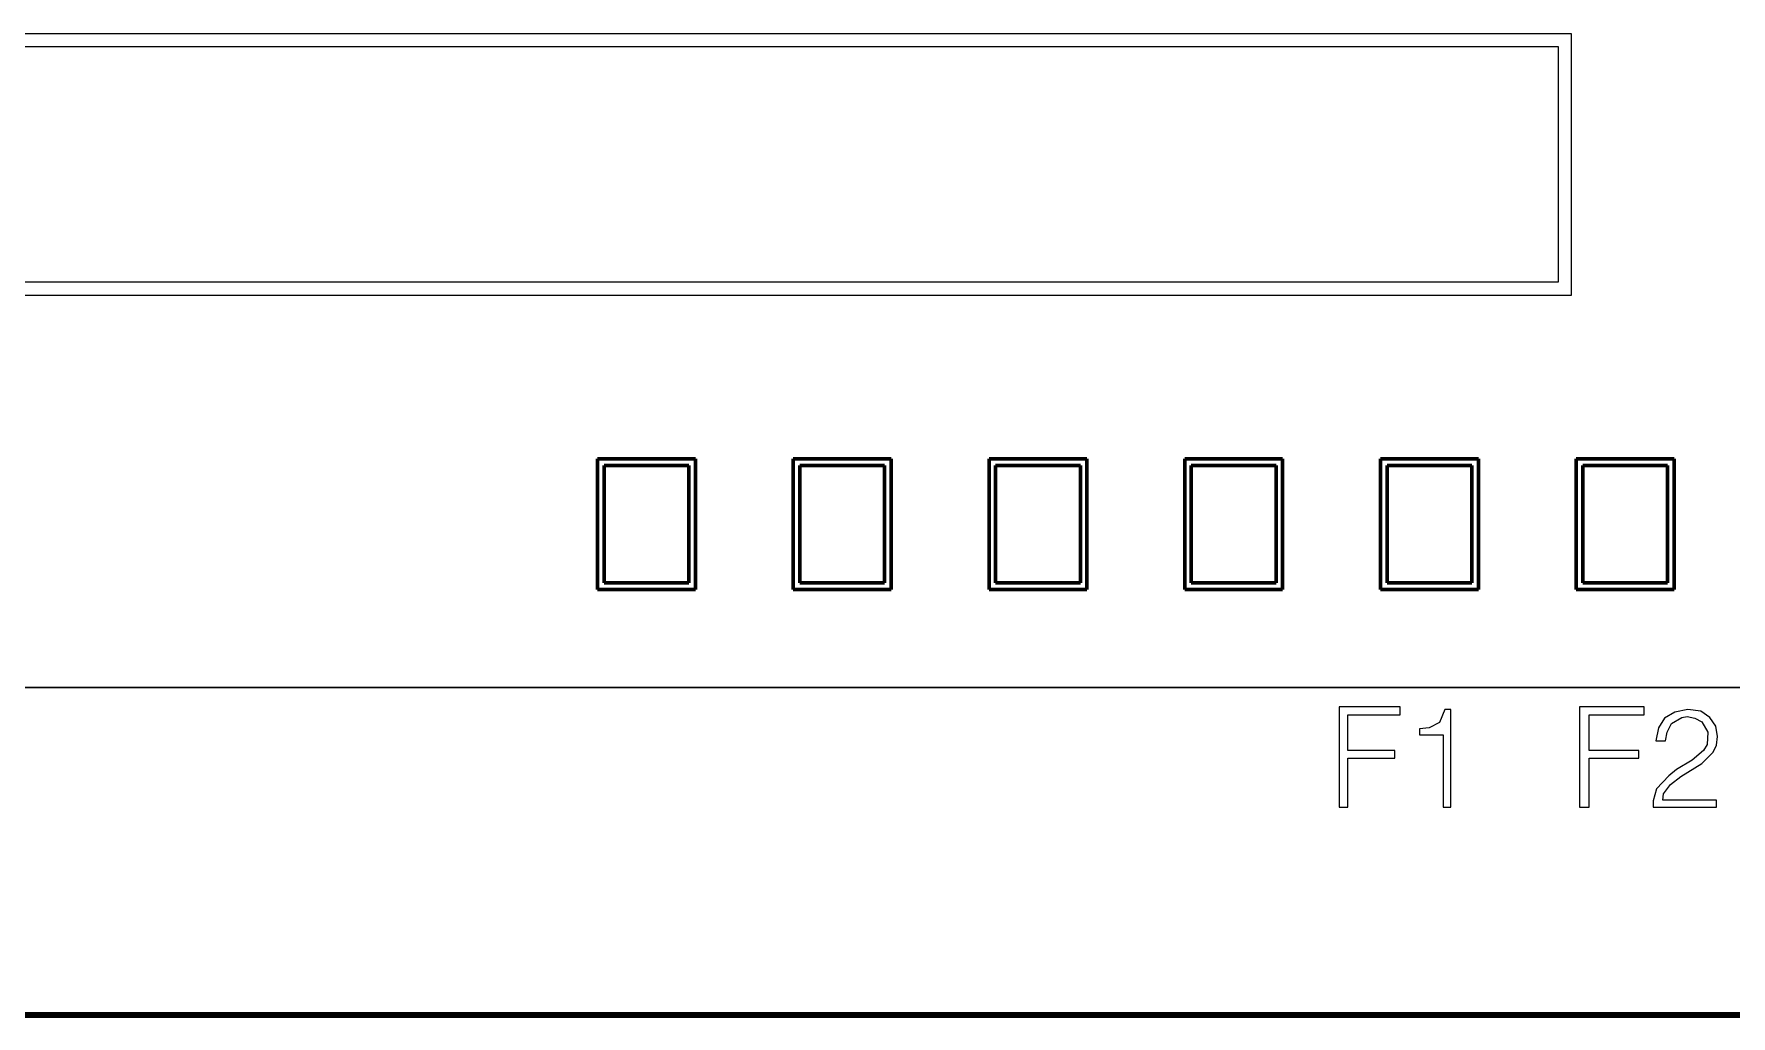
# Model space of a CAD drawing. Header units: millimetres. Extents: x 0 to 53000, y -591 to 24400.
# Drawn here: x 24641.73 to 24667.74, y 2719.97 to 2735.01 of the extents above; entities that cross this region are included whole.
import ezdxf
from ezdxf.enums import TextEntityAlignment as Align

# ---------------------------------------------------------------- set-up
doc = ezdxf.new("R2010")
doc.units = ezdxf.units.MM
doc.linetypes.add('K5LT_BASIC', pattern=[0])
doc.linetypes.add('K5LT_THIN', pattern=[0])
doc.layers.add('Основная', color=7, linetype='Continuous', lineweight=30)
doc.styles.add('текст', font='isocpeui.ttf')

# ---------------------------------------------------------------- blocks, each defined once
blk = doc.blocks.new('Программируемое реле ПР102')
at = {"layer": 'Основная', "linetype": 'K5LT_THIN', "lineweight": 18}
for p, q in [((38.176, -7.49), (5.176, -7.49)), ((38.176, -11.49), (38.176, -7.49)), ((37.976, -7.69), (5.376, -7.69)), ((37.976, -11.29), (37.976, -7.69)), ((5.376, -11.29), (37.976, -11.29)), ((5.176, -11.49), (38.176, -11.49)), ((34.617, -17.8), (34.617, -19.333)), ((35.55, -17.8), (34.617, -17.8)), ((34.75, -18.467), (34.75, -17.92)), ((34.75, -17.92), (35.55, -17.92)), ((35.55, -17.92), (35.55, -17.8)), ((36.237, -17.84), (36.157, -18.04)), ((36.33, -17.84), (36.237, -17.84)), ((36.33, -19.333), (36.33, -17.84)), ((39.289, -17.8), (38.302, -17.8)), ((38.302, -17.8), (38.302, -19.333)), ((38.449, -18.467), (38.449, -17.92)), ((38.449, -17.92), (39.289, -17.92)), ((39.289, -17.92), (39.289, -17.8)), ((39.762, -17.88), (39.602, -17.973)), ((39.962, -17.84), (39.762, -17.88)), ((39.869, -17.96), (39.949, -17.947)), ((39.949, -17.947), (40.069, -17.973)), ((40.162, -17.867), (39.962, -17.84)), ((40.296, -17.96), (40.162, -17.867)), ((35.997, -18.12), (35.85, -18.133)), ((35.85, -18.133), (35.85, -18.227)), ((36.157, -18.04), (35.997, -18.12)), ((39.509, -18.12), (39.469, -18.32)), ((39.602, -17.973), (39.509, -18.12)), ((39.616, -18.32), (39.642, -18.187)), ((39.642, -18.187), (39.709, -18.053)), ((39.709, -18.053), (39.869, -17.96)), ((40.069, -17.973), (40.176, -18.027)), ((40.176, -18.027), (40.269, -18.187)), ((40.269, -18.187), (40.256, -18.373)), ((40.389, -18.093), (40.296, -17.96)), ((40.416, -18.253), (40.389, -18.093)), ((35.47, -18.467), (34.75, -18.467)), ((35.47, -18.587), (35.47, -18.467)), ((35.85, -18.227), (36.21, -18.227)), ((36.21, -18.227), (36.21, -19.333)), ((39.209, -18.467), (38.449, -18.467)), ((39.209, -18.587), (39.209, -18.467)), ((39.469, -18.32), (39.616, -18.32)), ((40.202, -18.467), (40.029, -18.613)), ((40.256, -18.373), (40.202, -18.467)), ((40.349, -18.493), (40.402, -18.387)), ((40.402, -18.387), (40.416, -18.253)), ((34.75, -19.333), (34.75, -18.587)), ((34.75, -18.587), (35.47, -18.587)), ((38.449, -19.333), (38.449, -18.587)), ((38.449, -18.587), (39.209, -18.587)), ((40.029, -18.613), (39.789, -18.76)), ((39.856, -18.867), (40.176, -18.667)), ((40.176, -18.667), (40.349, -18.493)), ((39.669, -18.853), (39.482, -19.053)), ((39.589, -19.133), (39.696, -18.987)), ((39.789, -18.76), (39.669, -18.853)), ((39.696, -18.987), (39.856, -18.867)), ((39.482, -19.053), (39.429, -19.24)), ((39.429, -19.24), (39.429, -19.333)), ((39.576, -19.227), (39.589, -19.133)), ((40.402, -19.227), (39.576, -19.227)), ((40.402, -19.333), (40.402, -19.227)), ((34.617, -19.333), (34.75, -19.333)), ((36.21, -19.333), (36.33, -19.333)), ((38.302, -19.333), (38.449, -19.333)), ((39.429, -19.333), (40.402, -19.333))]:
    blk.add_line(p, q, dxfattribs=at)
at = {"layer": 'Основная', "linetype": 'K5LT_BASIC', "lineweight": 60}
for p, q in [((24.75, -14), (23.25, -14)), ((23.25, -14), (23.25, -16)), ((24.75, -16), (24.75, -14)), ((26.25, -14), (26.25, -16)), ((27.75, -14), (26.25, -14)), ((27.75, -16), (27.75, -14)), ((29.25, -14), (29.25, -16)), ((30.75, -14), (29.25, -14)), ((30.75, -16), (30.75, -14)), ((33.75, -14), (32.25, -14)), ((32.25, -14), (32.25, -16)), ((33.75, -16), (33.75, -14)), ((36.75, -14), (35.25, -14)), ((35.25, -14), (35.25, -16)), ((36.75, -16), (36.75, -14)), ((38.25, -14), (38.25, -16)), ((39.75, -14), (38.25, -14)), ((39.75, -16), (39.75, -14)), ((23.35, -14.1), (23.35, -15.9)), ((24.65, -14.1), (23.35, -14.1)), ((24.65, -15.9), (24.65, -14.1)), ((26.35, -14.1), (26.35, -15.9)), ((27.65, -14.1), (26.35, -14.1)), ((27.65, -15.9), (27.65, -14.1)), ((29.35, -14.1), (29.35, -15.9)), ((30.65, -14.1), (29.35, -14.1)), ((30.65, -15.9), (30.65, -14.1)), ((32.35, -14.1), (32.35, -15.9)), ((33.65, -14.1), (32.35, -14.1)), ((33.65, -15.9), (33.65, -14.1)), ((35.35, -14.1), (35.35, -15.9)), ((36.65, -14.1), (35.35, -14.1)), ((36.65, -15.9), (36.65, -14.1)), ((39.65, -14.1), (38.35, -14.1)), ((38.35, -14.1), (38.35, -15.9)), ((39.65, -15.9), (39.65, -14.1)), ((23.25, -16), (24.75, -16)), ((23.35, -15.9), (24.65, -15.9)), ((26.25, -16), (27.75, -16)), ((26.35, -15.9), (27.65, -15.9)), ((29.25, -16), (30.75, -16)), ((29.35, -15.9), (30.65, -15.9)), ((32.25, -16), (33.75, -16)), ((32.35, -15.9), (33.65, -15.9)), ((35.25, -16), (36.75, -16)), ((35.35, -15.9), (36.65, -15.9)), ((38.25, -16), (39.75, -16)), ((38.35, -15.9), (39.65, -15.9)), ((114.2, -22.5), (2.8, -22.5)), ((52.5, -22.535), (2.8, -22.535))]:
    blk.add_line(p, q, dxfattribs=at)
at = {"layer": 'Основная', "style": 'текст'}
blk.add_attdef('№', text='', height=40, dxfattribs=at).set_placement((57, -88), align=Align.MIDDLE_CENTER)

msp = doc.modelspace()

# ---------------------------------------------------------------- linework, layer by layer
at = {"layer": 'Основная'}
for p, q in [((24617.11543, 2725), (24642.11543, 2725.00001)), ((24642.11543, 2725), (24667.11543, 2725.00001)), ((24667.11543, 2725), (24692.11543, 2725.00001))]:
    msp.add_line(p, q, dxfattribs=at)

# ---------------------------------------------------------------- block references
msp.add_blockref('Программируемое реле ПР102', (24627.11543, 2742.5), dxfattribs=at)

doc.saveas('drawing.dxf')
